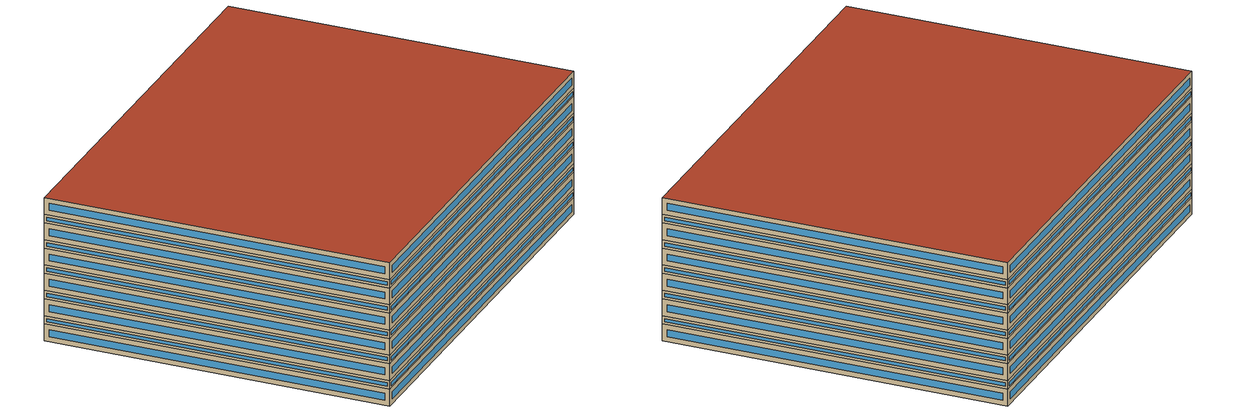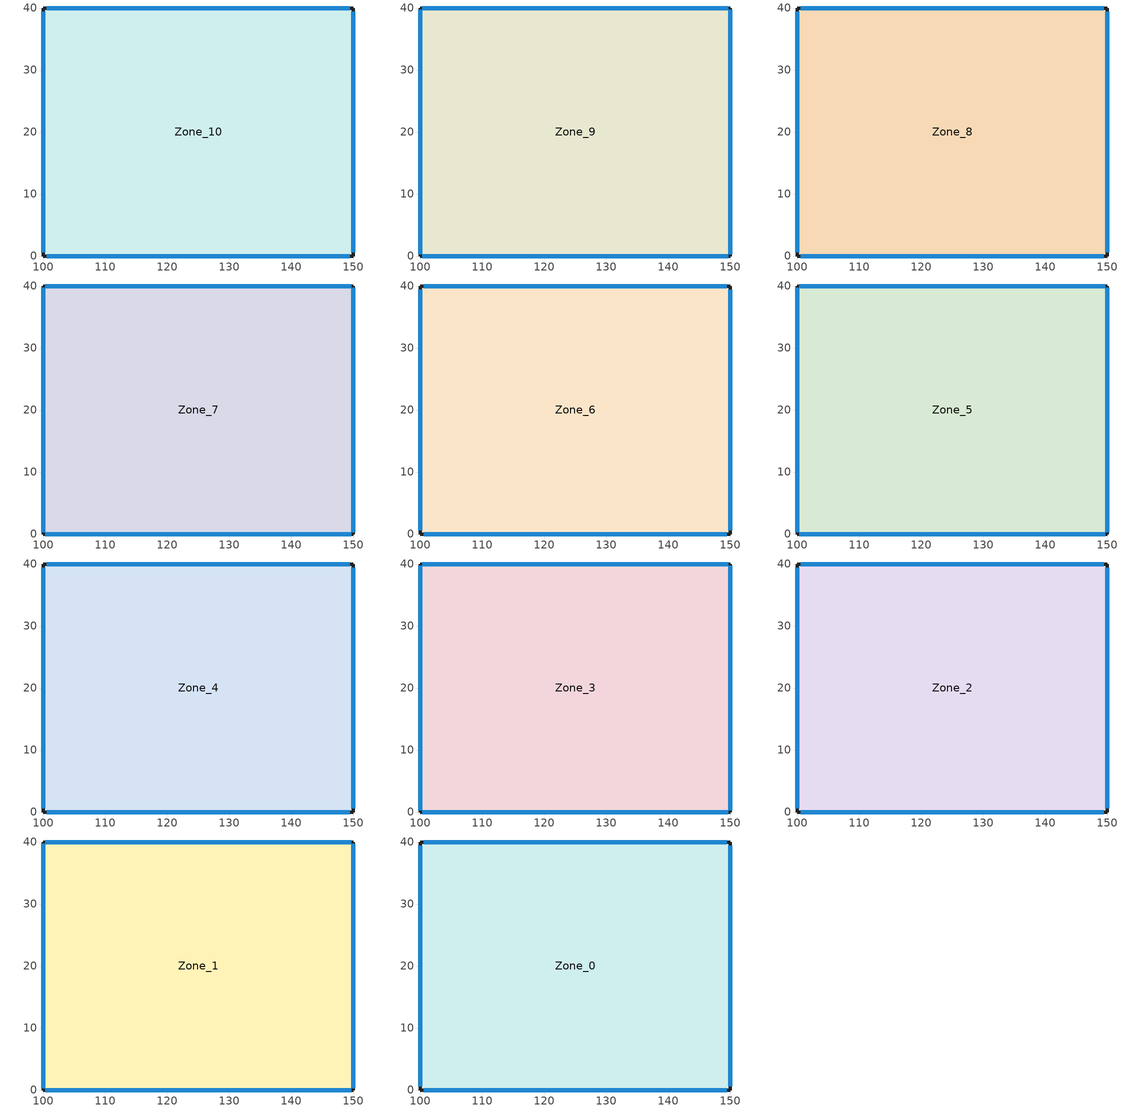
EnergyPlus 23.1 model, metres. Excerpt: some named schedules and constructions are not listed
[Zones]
Zone_10
 floor outside (90.1-2019 Nonresidential CZ 0 Exterior Floor (Mass)): 150,0 100,0 100,40 150,40 z0.5
 wall outside (90.1-2019 Nonresidential CZ 0 Exterior Wall (Mass)): 150,0 150,40 100,40 100,0 150,0 z0.5:2.5
 window (90.1-2019 Nonresidential CZ 0 Glazing (Operable)): 150,0.59 150,39.41 / 149.41,40 100.59,40 / 100,39.41 100,0.59 / 100.59,0 149.41,0 z1.09:1.91
Zone_9
 floor to Zone_10 (Interior Slab (Mass)_FLIPPED): 150,0 100,0 100,40 150,40 z2.5
 wall outside (90.1-2019 Nonresidential CZ 0 Exterior Wall (Mass)): 150,0 150,40 100,40 100,0 150,0 z2.5:3.5
 window (90.1-2019 Nonresidential CZ 0 Glazing (Operable)): 150,0.3 150,39.7 / 149.7,40 100.3,40 / 100,39.7 100,0.3 / 100.3,0 149.7,0 z2.8:3.2
Zone_8
 floor to Zone_9 (Interior Slab (Mass)_FLIPPED): 150,0 100,0 100,40 150,40 z3.5
 wall outside (90.1-2019 Nonresidential CZ 0 Exterior Wall (Mass)): 150,0 150,40 100,40 100,0 150,0 z3.5:5.5
 window (90.1-2019 Nonresidential CZ 0 Glazing (Operable)): 150,0.59 150,39.41 / 149.41,40 100.59,40 / 100,39.41 100,0.59 / 100.59,0 149.41,0 z4.09:4.91
Zone_7
 floor to Zone_8 (Interior Slab (Mass)_FLIPPED): 150,0 100,0 100,40 150,40 z5.5
 wall outside (90.1-2019 Nonresidential CZ 0 Exterior Wall (Mass)): 150,0 150,40 100,40 100,0 150,0 z5.5:6.5
 window (90.1-2019 Nonresidential CZ 0 Glazing (Operable)): 150,0.3 150,39.7 / 149.7,40 100.3,40 / 100,39.7 100,0.3 / 100.3,0 149.7,0 z5.8:6.2
Zone_6
 floor to Zone_7 (Interior Slab (Mass)_FLIPPED): 150,0 100,0 100,40 150,40 z6.5
 wall outside (90.1-2019 Nonresidential CZ 0 Exterior Wall (Mass)): 150,0 150,40 100,40 100,0 150,0 z6.5:8.5
 window (90.1-2019 Nonresidential CZ 0 Glazing (Operable)): 150,0.59 150,39.41 / 149.41,40 100.59,40 / 100,39.41 100,0.59 / 100.59,0 149.41,0 z7.09:7.91
Zone_5
 floor to Zone_6 (Interior Slab (Mass)_FLIPPED): 150,0 100,0 100,40 150,40 z8.5
 wall outside (90.1-2019 Nonresidential CZ 0 Exterior Wall (Mass)): 150,0 150,40 100,40 100,0 150,0 z8.5:9.5
 window (90.1-2019 Nonresidential CZ 0 Glazing (Operable)): 150,0.3 150,39.7 / 149.7,40 100.3,40 / 100,39.7 100,0.3 / 100.3,0 149.7,0 z8.8:9.2
Zone_4
 floor to Zone_5 (Interior Slab (Mass)_FLIPPED): 150,0 100,0 100,40 150,40 z9.5
 wall outside (90.1-2019 Nonresidential CZ 0 Exterior Wall (Mass)): 150,0 150,40 100,40 100,0 150,0 z9.5:11.5
 window (90.1-2019 Nonresidential CZ 0 Glazing (Operable)): 150,0.59 150,39.41 / 149.41,40 100.59,40 / 100,39.41 100,0.59 / 100.59,0 149.41,0 z10.09:10.91
Zone_3
 floor to Zone_4 (Interior Slab (Mass)_FLIPPED): 150,0 100,0 100,40 150,40 z11.5
 wall outside (90.1-2019 Nonresidential CZ 0 Exterior Wall (Mass)): 150,0 150,40 100,40 100,0 150,0 z11.5:12.5
 window (90.1-2019 Nonresidential CZ 0 Glazing (Operable)): 150,0.3 150,39.7 / 149.7,40 100.3,40 / 100,39.7 100,0.3 / 100.3,0 149.7,0 z11.8:12.2
Zone_2
 floor to Zone_3 (Interior Slab (Mass)_FLIPPED): 150,0 100,0 100,40 150,40 z12.5
 wall outside (90.1-2019 Nonresidential CZ 0 Exterior Wall (Mass)): 150,0 150,40 100,40 100,0 150,0 z12.5:14.5
 window (90.1-2019 Nonresidential CZ 0 Glazing (Operable)): 150,0.59 150,39.41 / 149.41,40 100.59,40 / 100,39.41 100,0.59 / 100.59,0 149.41,0 z13.09:13.91
Zone_1
 floor to Zone_2 (Interior Slab (Mass)_FLIPPED): 150,0 100,0 100,40 150,40 z14.5
 wall outside (90.1-2019 Nonresidential CZ 0 Exterior Wall (Mass)): 150,0 150,40 100,40 100,0 150,0 z14.5:15.5
 window (90.1-2019 Nonresidential CZ 0 Glazing (Operable)): 150,0.3 150,39.7 / 149.7,40 100.3,40 / 100,39.7 100,0.3 / 100.3,0 149.7,0 z14.8:15.2
Zone_0
 floor to Zone_1 (Interior Slab (Mass)_FLIPPED): 150,0 100,0 100,40 150,40 z15.5
 wall outside (90.1-2019 Nonresidential CZ 0 Exterior Wall (Mass)): 150,0 150,40 100,40 100,0 150,0 z15.5:17.5
 window (90.1-2019 Nonresidential CZ 0 Glazing (Operable)): 150,0.59 150,39.41 / 149.41,40 100.59,40 / 100,39.41 100,0.59 / 100.59,0 149.41,0 z16.09:16.91
 roof outside (90.1-2019 Nonresidential CZ 0 Exterior Roof (Mass)): 150,0 150,40 100,40 100,0 z17.5
[Schedule:Week:Daily]
NatVentAvail_Zone_5_16: 36b6b573-4a96-4d0b-8e77-efa3b74ed80b, 0a688ba4-f194-48fc-bb29-99affeb4ab32, ab9ab2d3-8e51-4791-8a28-84e0216b49d3, 464cafb1-38df-4720-87f8-e1bb1a74a3ea, b12b8b05-7687-4f5f-b68b-0984655fbda7, afb21ea7-b0eb-4651-8a09-86541ffde80d, 35d706db-c863-4c91-84cc-fd7ea19d3668, 36b6b573-4a96-4d0b-8e77-efa3b74ed80b, 36b6b573-4a96-4d0b-8e77-efa3b74ed80b, 36b6b573-4a96-4d0b-8e77-efa3b74ed80b, 36b6b573-4a96-4d0b-8e77-efa3b74ed80b, 36b6b573-4a96-4d0b-8e77-efa3b74ed80b
NatVentAvail_Zone_5_17: 6ae1636e-50b3-4744-9ed0-72bb3a42bc24, 9f79c3d5-9f57-4e58-b64b-06712d6750b4, 97cf40db-42a0-4674-b331-b7e7e0212a66, e7a281bd-52c2-46c5-981f-dd0cb92ea178, 7f67dde3-fd44-43a5-ae8e-7bce3e8b8209, 7fdfdc23-0243-4143-a8e6-868808dfdf1d, 0d68053c-4ef4-483f-9c57-2b8f5c96b454, 6ae1636e-50b3-4744-9ed0-72bb3a42bc24, 6ae1636e-50b3-4744-9ed0-72bb3a42bc24, 6ae1636e-50b3-4744-9ed0-72bb3a42bc24, 6ae1636e-50b3-4744-9ed0-72bb3a42bc24, 6ae1636e-50b3-4744-9ed0-72bb3a42bc24
NatVentAvail_Zone_5_18: 5113a5bf-3636-4123-859d-b40991536007, 0df1e188-010b-43fc-a4f3-94dedfedb555, a66d3784-76fb-480e-9c5c-eacac7354f4e, 5113a5bf-3636-4123-859d-b40991536007, a38c40e8-4b9f-40cc-89c9-3f527a651479, ce39c80a-dfce-4739-b439-57e8b3f316f5, 1e8849f0-73f7-4f86-958c-54813f378a1c, 5113a5bf-3636-4123-859d-b40991536007, 5113a5bf-3636-4123-859d-b40991536007, 5113a5bf-3636-4123-859d-b40991536007, 5113a5bf-3636-4123-859d-b40991536007, 5113a5bf-3636-4123-859d-b40991536007
NatVentAvail_Zone_5_19: c13c6df3-21c5-4717-808f-02a3021f502a, 305d7304-1fed-4c40-adf9-8c9eb345a468, 77b4f36d-e4f1-4b57-99db-5acffe8e3edd, 33e826da-1d74-467d-9500-9a01f19572ca, 5947a85f-327f-4c9e-b6ca-9c558c75b040, 404f14c3-9a89-4b0e-b94c-c49ec595336b, dc2885b1-d152-4bc4-bffc-7600fb6e98eb, c13c6df3-21c5-4717-808f-02a3021f502a, c13c6df3-21c5-4717-808f-02a3021f502a, c13c6df3-21c5-4717-808f-02a3021f502a, c13c6df3-21c5-4717-808f-02a3021f502a, c13c6df3-21c5-4717-808f-02a3021f502a
NatVentAvail_Zone_5_20: 217e7899-5055-4b25-ac84-e2c41d29c7c9, 7689447a-75ff-4315-9298-2fef36f5e542, c13c6df3-21c5-4717-808f-02a3021f502a, 39518dd0-0a15-466f-8698-f2fcd11dc8e4, dac235e0-7113-4277-a2cd-19b58b9e29c5, 0c8ffd00-6de5-4edf-91cc-03f62ec489fd, 514084f3-612d-4528-b355-44eccd3a25ff, 217e7899-5055-4b25-ac84-e2c41d29c7c9, 217e7899-5055-4b25-ac84-e2c41d29c7c9, 217e7899-5055-4b25-ac84-e2c41d29c7c9, 217e7899-5055-4b25-ac84-e2c41d29c7c9, 217e7899-5055-4b25-ac84-e2c41d29c7c9
NatVentAvail_Zone_5_21: bbdb9603-99d2-4945-a40f-8860eb3ecb7d, 8d6bacef-d121-4153-836b-d43db98e2268, 94c58baa-f86b-4e07-865e-fc9b777fd29d, 61f6c040-2eff-4334-87d1-fc18078c5b4d, 59482c30-193f-4170-9cd4-c04cce58f25a, dff8ce78-3911-4fba-817b-a22ae2c3f98f, f5549e9f-609d-44f8-a2a9-94b6d35d4bca, bbdb9603-99d2-4945-a40f-8860eb3ecb7d, bbdb9603-99d2-4945-a40f-8860eb3ecb7d, bbdb9603-99d2-4945-a40f-8860eb3ecb7d, bbdb9603-99d2-4945-a40f-8860eb3ecb7d, bbdb9603-99d2-4945-a40f-8860eb3ecb7d
NatVentAvail_Zone_5_22: a7ceca8a-c546-48e0-a49a-66e985bab7ce, 4c31b20d-aebd-454c-a06c-ca2151f39a32, d2448db6-488a-4a78-88ed-6c50265b5727, fddbf843-3269-4088-a56a-ea9a8b57fce7, a091f151-3cc8-4179-bd07-ea14b89d2584, 309667cc-af2f-4954-85bc-5c148a350b4a, f7465ff5-cc3b-4403-82c9-82521ef3cb90, a7ceca8a-c546-48e0-a49a-66e985bab7ce, a7ceca8a-c546-48e0-a49a-66e985bab7ce, a7ceca8a-c546-48e0-a49a-66e985bab7ce, a7ceca8a-c546-48e0-a49a-66e985bab7ce, a7ceca8a-c546-48e0-a49a-66e985bab7ce
NatVentAvail_Zone_5_23: a37b6e2a-0b01-4be9-abde-c9a7e50fff57, 64af5c70-5bf6-4414-868a-aae0d8de75f1, d2753aed-8bd0-44d8-b8ba-95bffa349c98, e2d6ea25-2069-40e1-ac35-d38591f07445, ecf8494b-724b-47e2-93fa-eef81896fb22, 675fdf3b-1948-4db6-8461-dd9e7f851686, bfd27253-1e88-4db9-a547-6b67a0326282, a37b6e2a-0b01-4be9-abde-c9a7e50fff57, a37b6e2a-0b01-4be9-abde-c9a7e50fff57, a37b6e2a-0b01-4be9-abde-c9a7e50fff57, a37b6e2a-0b01-4be9-abde-c9a7e50fff57, a37b6e2a-0b01-4be9-abde-c9a7e50fff57
NatVentAvail_Zone_5_24: b93c05da-d4b0-4c7a-b758-abe094ef43ff, f001b130-6864-4a26-a186-3d0550707097, 260bea38-ade5-45ec-9420-220252a88d2f, 67cfce1b-67b5-408d-83be-aefd08ee203e, 616ad2bf-a039-41cd-b244-2cab9aa1ef49, 6fb2b325-2aa9-4cae-8f23-e3aefd9e032a, f981b8bb-7628-4128-9e6d-447b9c2dce20, b93c05da-d4b0-4c7a-b758-abe094ef43ff, b93c05da-d4b0-4c7a-b758-abe094ef43ff, b93c05da-d4b0-4c7a-b758-abe094ef43ff, b93c05da-d4b0-4c7a-b758-abe094ef43ff, b93c05da-d4b0-4c7a-b758-abe094ef43ff
NatVentAvail_Zone_5_25: 7f40aeb7-40bd-43a4-87c5-829052f96f2a, fc1c15fd-3dac-4f9e-ac78-36abc2bbc8bd, 2b397f9f-8be1-4396-8707-4f27285c48cf, 2e93ee6d-e37c-44d7-8bca-475cb316ff39, 990738c9-1a13-4dbd-9950-d3bd443f5e2b, 8eabed46-931b-45d4-8ea9-f741d7afc4ee, 0f4a1411-a0a9-40aa-88fc-0aff350cfef5, 7f40aeb7-40bd-43a4-87c5-829052f96f2a, 7f40aeb7-40bd-43a4-87c5-829052f96f2a, 7f40aeb7-40bd-43a4-87c5-829052f96f2a, 7f40aeb7-40bd-43a4-87c5-829052f96f2a, 7f40aeb7-40bd-43a4-87c5-829052f96f2a
NatVentAvail_Zone_5_26: 7254c260-7541-4c19-9257-f388feefce90, 975aa7ff-02eb-483d-be76-ad0f34c29852, 97f5443f-9b6a-4775-b046-c8568bd01e0e, a2dfd73e-951b-468a-ac48-e4751dea54f7, c8cd9b5a-f22e-4921-ae7e-5881e1d37cd3, 00fdeef9-6faa-4273-8460-125f11a61146, 1a595c09-6183-4eb8-a685-57b04c73c9bf, 7254c260-7541-4c19-9257-f388feefce90, 7254c260-7541-4c19-9257-f388feefce90, 7254c260-7541-4c19-9257-f388feefce90, 7254c260-7541-4c19-9257-f388feefce90, 7254c260-7541-4c19-9257-f388feefce90
NatVentAvail_Zone_5_27: 288ad74d-457c-4b72-9a9f-1c8f54eba1e6, e2d2d475-c66f-411f-936a-7c8e9b585f2b, cb7e893d-69a6-4bff-9fac-7a9847c9e681, ee3fedfa-7a07-4b64-ba15-c7b13fa5883b, 5469c3c0-8e1c-48d1-910a-f3cba5436e64, a8e89225-d9eb-4a0a-a856-771d4e6f2f2c, 06ad9c30-ef6e-47a1-a0b0-9599dd31f448, 288ad74d-457c-4b72-9a9f-1c8f54eba1e6, 288ad74d-457c-4b72-9a9f-1c8f54eba1e6, 288ad74d-457c-4b72-9a9f-1c8f54eba1e6, 288ad74d-457c-4b72-9a9f-1c8f54eba1e6, 288ad74d-457c-4b72-9a9f-1c8f54eba1e6
NatVentAvail_Zone_5_28: d80e90af-589b-43bb-b88a-c8fc7f86555a, e2495a7b-3557-4f34-a79a-8bb84a395f04, a6f10251-181e-4d9f-8642-d4905c0fa19c, 83df80be-4a06-49b6-abc3-09a4a07ff74b, e7a281bd-52c2-46c5-981f-dd0cb92ea178, 3a408d6b-6706-4f19-9da4-175efdc346c1, bbdb9603-99d2-4945-a40f-8860eb3ecb7d, d80e90af-589b-43bb-b88a-c8fc7f86555a, d80e90af-589b-43bb-b88a-c8fc7f86555a, d80e90af-589b-43bb-b88a-c8fc7f86555a, d80e90af-589b-43bb-b88a-c8fc7f86555a, d80e90af-589b-43bb-b88a-c8fc7f86555a
NatVentAvail_Zone_5_29: 76ea2deb-3a98-498d-b5d3-83188b9adfd5, 51b88822-a988-4789-91b6-81b324833c6f, 24ed91e4-add4-4406-9937-6e0c70eb6394, 49316db7-593b-4673-a474-59197a7b1b01, e7a281bd-52c2-46c5-981f-dd0cb92ea178, e7a281bd-52c2-46c5-981f-dd0cb92ea178, 5ff06012-698c-4b8d-92ce-bd57898b1fdf, 76ea2deb-3a98-498d-b5d3-83188b9adfd5, 76ea2deb-3a98-498d-b5d3-83188b9adfd5, 76ea2deb-3a98-498d-b5d3-83188b9adfd5, 76ea2deb-3a98-498d-b5d3-83188b9adfd5, 76ea2deb-3a98-498d-b5d3-83188b9adfd5
NatVentAvail_Zone_5_30: 6d4f6ddf-91d3-466e-917f-9082039be961, 3c8b651d-c98e-4425-a7c7-2414b5bc7adb, 88ce0cd5-ef56-4b29-860a-b077dc0acaac, 19ab8196-e835-4e14-8224-0e0e2faa170b, 51bea33f-3ec7-47fd-b0b6-314792ea5e7d, 4a491d06-1568-4bd6-ad5c-b0ddd39c625f, 09d4aaac-a222-403c-96c6-562b6c143c8e, 6d4f6ddf-91d3-466e-917f-9082039be961, 6d4f6ddf-91d3-466e-917f-9082039be961, 6d4f6ddf-91d3-466e-917f-9082039be961, 6d4f6ddf-91d3-466e-917f-9082039be961, 6d4f6ddf-91d3-466e-917f-9082039be961
NatVentAvail_Zone_5_31: 08b02658-76b2-4b86-bd93-ddacbb11fa89, 39518dd0-0a15-466f-8698-f2fcd11dc8e4, 24ed91e4-add4-4406-9937-6e0c70eb6394, 8e26ca55-ed77-4f99-8675-7e725032b6c5, 56324009-1315-4375-bfbb-6722f60f8826, 3ea86236-a702-47e3-8e0d-a12033049186, 59f253c3-886c-497e-8655-a8acbb058e50, 08b02658-76b2-4b86-bd93-ddacbb11fa89, 08b02658-76b2-4b86-bd93-ddacbb11fa89, 08b02658-76b2-4b86-bd93-ddacbb11fa89, 08b02658-76b2-4b86-bd93-ddacbb11fa89, 08b02658-76b2-4b86-bd93-ddacbb11fa89
NatVentAvail_Zone_5_32: bfbba250-1cfe-49cc-baa1-2a7f3d2062b8, 64e8c2a3-39b4-4f80-b981-4350c4fa29a9, bde229f1-f247-4455-9d0f-cf9f7d2f75bd, 3ead279e-94c7-4aca-9ef9-97f1ea18fa04, 61543029-a467-43b4-84b0-0e6fa0097de7, 967d349e-d181-4d60-a15c-066234133871, f8ea0cde-5d29-42fe-99d1-4bdac3931485, bfbba250-1cfe-49cc-baa1-2a7f3d2062b8, bfbba250-1cfe-49cc-baa1-2a7f3d2062b8, bfbba250-1cfe-49cc-baa1-2a7f3d2062b8, bfbba250-1cfe-49cc-baa1-2a7f3d2062b8, bfbba250-1cfe-49cc-baa1-2a7f3d2062b8
NatVentAvail_Zone_5_33: 9d8af321-a780-4590-8d0e-a462cbd2782f, b331773e-9563-404a-8105-c508cc4a80a7, 105e578c-39fa-415f-b716-2e00edc91201, 4e189082-ce70-4316-bac2-4349eb797ff1, 7cb3a097-342b-4ee2-8d1c-7d726f142fce, 94c58baa-f86b-4e07-865e-fc9b777fd29d, c78975c9-af95-438a-b1b9-3ec9c43d1728, 9d8af321-a780-4590-8d0e-a462cbd2782f, 9d8af321-a780-4590-8d0e-a462cbd2782f, 9d8af321-a780-4590-8d0e-a462cbd2782f, 9d8af321-a780-4590-8d0e-a462cbd2782f, 9d8af321-a780-4590-8d0e-a462cbd2782f
NatVentAvail_Zone_5_34: 19656c4a-73a8-42ce-bc73-1936e13a9b17, a5eed6eb-7845-4bce-a64f-499fe1fc977d, f5dad141-542a-48d2-b0c4-1b4ec5e46d7d, 9329e68a-2e65-4d1e-9fd8-4b7cfb59a1c5, 9945b6db-7c43-4eef-b257-461fecd890eb, e0b4ecd6-dd4a-461d-a41e-b6066fcd006b, 8c8cd6b4-05ff-423a-a179-7f283f102131, 19656c4a-73a8-42ce-bc73-1936e13a9b17, 19656c4a-73a8-42ce-bc73-1936e13a9b17, 19656c4a-73a8-42ce-bc73-1936e13a9b17, 19656c4a-73a8-42ce-bc73-1936e13a9b17, 19656c4a-73a8-42ce-bc73-1936e13a9b17
NatVentAvail_Zone_5_35: 3e52ead4-57af-4b8b-a33e-194f56119c82, 994c9187-010f-49c9-a565-14e2f839baa9, 3ae7b580-9877-4d38-86a1-b7ff7554ca40, c5aeec02-a43e-4bac-ba74-ecad6c466308, b1ff2ce5-6a89-443a-8d96-e35d44eaa55e, 08cdff39-bd2a-43c5-aa59-b8ef5b7663d0, f6db0dd1-6b82-4d6d-9330-5ccdcdecd233, 3e52ead4-57af-4b8b-a33e-194f56119c82, 3e52ead4-57af-4b8b-a33e-194f56119c82, 3e52ead4-57af-4b8b-a33e-194f56119c82, 3e52ead4-57af-4b8b-a33e-194f56119c82, 3e52ead4-57af-4b8b-a33e-194f56119c82
NatVentAvail_Zone_5_36: 4ec0039d-1b7a-4eb6-8737-df491c041be9, 217e7899-5055-4b25-ac84-e2c41d29c7c9, 379cec46-7375-4787-a3ea-59b6d851809c, fd88582d-4a79-496f-842d-53a4951aaa6e, 24ca39fd-c9a7-49e4-b664-244fa4524e71, 78da4b78-4c2f-4f66-a876-360ef1b501aa, 2b397f9f-8be1-4396-8707-4f27285c48cf, 4ec0039d-1b7a-4eb6-8737-df491c041be9, 4ec0039d-1b7a-4eb6-8737-df491c041be9, 4ec0039d-1b7a-4eb6-8737-df491c041be9, 4ec0039d-1b7a-4eb6-8737-df491c041be9, 4ec0039d-1b7a-4eb6-8737-df491c041be9
NatVentAvail_Zone_5_37: e7a281bd-52c2-46c5-981f-dd0cb92ea178, b8805d62-9d17-4009-af3e-fc602884618f, 6cf39b9c-fc03-4b23-b99c-0532eb88eb77, 7579637a-08e5-423b-8ea7-baa055306e46, 946d18d2-8286-4fa9-85be-0205dd396625, 376c1599-d0a1-46f3-9493-42d7791fb4d7, df630b5f-5f00-4fbf-bfa5-132ac7efb88c, e7a281bd-52c2-46c5-981f-dd0cb92ea178, e7a281bd-52c2-46c5-981f-dd0cb92ea178, e7a281bd-52c2-46c5-981f-dd0cb92ea178, e7a281bd-52c2-46c5-981f-dd0cb92ea178, e7a281bd-52c2-46c5-981f-dd0cb92ea178
NatVentAvail_Zone_5_38: 64ad1f8c-05bd-487c-b22d-56ffead7ba04, b61adb68-b918-4747-b5d9-bdfe9abeb912, 4ec0039d-1b7a-4eb6-8737-df491c041be9, 8e375b2b-a891-4bdd-8b80-f3da677526f3, c23cba38-598c-4169-b744-e83a8cdb6729, d3552a68-e5e8-4bd8-a2a7-ada559d29e74, 3543f37b-078f-459d-8035-ebed69901573, 64ad1f8c-05bd-487c-b22d-56ffead7ba04, 64ad1f8c-05bd-487c-b22d-56ffead7ba04, 64ad1f8c-05bd-487c-b22d-56ffead7ba04, 64ad1f8c-05bd-487c-b22d-56ffead7ba04, 64ad1f8c-05bd-487c-b22d-56ffead7ba04
NatVentAvail_Zone_5_39: 2ba26b7c-ec20-4d35-9d4d-c5aa899999db, 413e2c8c-dfcb-4d5b-8417-67235d4ff455, e0b2708d-d036-4065-8009-799a6ab6b869, 348c67b5-45d8-454e-a031-27df1e91040f, 7ef56c1d-9063-41ca-89f9-c9e5686adbaa, 6f386ad1-5483-4561-926f-fee2ae327a0c, e7a281bd-52c2-46c5-981f-dd0cb92ea178, 2ba26b7c-ec20-4d35-9d4d-c5aa899999db, 2ba26b7c-ec20-4d35-9d4d-c5aa899999db, 2ba26b7c-ec20-4d35-9d4d-c5aa899999db, 2ba26b7c-ec20-4d35-9d4d-c5aa899999db, 2ba26b7c-ec20-4d35-9d4d-c5aa899999db
NatVentAvail_Zone_5_40: 49316db7-593b-4673-a474-59197a7b1b01, 1ff4f55e-eb00-4cd6-aeb0-2d0123ac9bb8, 88ab5710-4397-4999-aae0-e881b17e4276, 4d286701-b92c-455e-b894-5453b1821da1, 3ac1dbba-62e1-4b42-843b-0831d408b5fa, 215fbbbf-0d91-4de5-9062-f723caeb6d96, 32cde240-e5fa-4eca-93c0-b3b2998749a0, 49316db7-593b-4673-a474-59197a7b1b01, 49316db7-593b-4673-a474-59197a7b1b01, 49316db7-593b-4673-a474-59197a7b1b01, 49316db7-593b-4673-a474-59197a7b1b01, 49316db7-593b-4673-a474-59197a7b1b01
NatVentAvail_Zone_5_41: 6f28c7cb-3fd8-4e08-998a-bdea174bcc86, f3d3fc48-a54b-4110-8d26-9df699d76dc6, 6e4e8352-0c73-4fca-8a74-9517e038c92e, 99579549-4a20-4b31-81c6-d9f0dc9459b8, 37744ef3-2540-4f8f-82d6-f57c2db8f54f, 315e8d59-c7a6-4108-a425-9f52c9d7d485, 1adca1df-f87a-410c-acf9-034743cee1dd, 6f28c7cb-3fd8-4e08-998a-bdea174bcc86, 6f28c7cb-3fd8-4e08-998a-bdea174bcc86, 6f28c7cb-3fd8-4e08-998a-bdea174bcc86, 6f28c7cb-3fd8-4e08-998a-bdea174bcc86, 6f28c7cb-3fd8-4e08-998a-bdea174bcc86
NatVentAvail_Zone_5_42: a7328972-b9bf-471a-a11c-f1c995075a82, 9cfb7f4e-4dc2-47ca-a554-8c610cbaf224, 7a431888-ab05-4895-86a7-ffc0a3587de8, 4091606e-c31f-4823-bc00-43d65248395d, b7e57ab2-a489-4fb2-8cde-1d494b646a68, 2216343d-3841-40f2-a49f-6097f0f677be, e343d537-4d09-4cd6-b268-66b1de04febb, a7328972-b9bf-471a-a11c-f1c995075a82, a7328972-b9bf-471a-a11c-f1c995075a82, a7328972-b9bf-471a-a11c-f1c995075a82, a7328972-b9bf-471a-a11c-f1c995075a82, a7328972-b9bf-471a-a11c-f1c995075a82
NatVentAvail_Zone_5_43: 3af410d3-c99c-4589-bc73-c9e9a6c0ab73, ca0514e6-15e5-43fc-9152-7c261e085220, a3b6db8e-9f9d-4135-82da-a6ac005a2d3a, d63bd568-5a6c-4449-b586-2ac1449fe94d, b1ce6598-c29e-4220-954f-77b5fde9ebf7, 2eeebe14-c9ee-4bc4-a164-070da2258496, 9161901d-0f7a-4078-8593-f09987c7db97, 3af410d3-c99c-4589-bc73-c9e9a6c0ab73, 3af410d3-c99c-4589-bc73-c9e9a6c0ab73, 3af410d3-c99c-4589-bc73-c9e9a6c0ab73, 3af410d3-c99c-4589-bc73-c9e9a6c0ab73, 3af410d3-c99c-4589-bc73-c9e9a6c0ab73
NatVentAvail_Zone_5_44: f20dfdc0-ebca-4051-904d-1e82afc3a595, 11bf2a74-0d18-48e4-8699-6777100bd28d, 9ea961b2-ac5c-4bc3-9e1a-967c93119fe7, 5d2b21ac-12a4-41b7-ad59-ca25f72bc6d4, 90a8540f-f645-4c42-afb4-43ef4d00fa04, 1b20a4ab-f55f-48fa-91a1-428f9ab924bf, bd81117e-db5f-4612-9e33-ac1c85f2e500, f20dfdc0-ebca-4051-904d-1e82afc3a595, f20dfdc0-ebca-4051-904d-1e82afc3a595, f20dfdc0-ebca-4051-904d-1e82afc3a595, f20dfdc0-ebca-4051-904d-1e82afc3a595, f20dfdc0-ebca-4051-904d-1e82afc3a595
NatVentAvail_Zone_5_45: 9561be1d-9728-4a63-9683-414e658ba770, 3c8b651d-c98e-4425-a7c7-2414b5bc7adb, b33bd7bf-34ac-49fa-a721-d53ede74d103, 36e1c470-c337-4b16-b0d2-bbd79bc27b91, e0b2708d-d036-4065-8009-799a6ab6b869, 1e1ed1b8-60ca-4858-92fd-03c2e15c98fc, 9561be1d-9728-4a63-9683-414e658ba770, 9561be1d-9728-4a63-9683-414e658ba770, 9561be1d-9728-4a63-9683-414e658ba770, 9561be1d-9728-4a63-9683-414e658ba770, 9561be1d-9728-4a63-9683-414e658ba770, 9561be1d-9728-4a63-9683-414e658ba770
NatVentAvail_Zone_5_46: 9b530ce9-eca5-4026-a7f3-7d5d08ebb73a, 9cfb7f4e-4dc2-47ca-a554-8c610cbaf224, efc2627a-638b-44db-a32b-ba7aabb29f3e, b9acaa56-f80d-405e-ac9f-cb2e204cb968, ae0897ba-8887-4847-a761-27c239ed7601, 3297a3ee-9c46-4016-8248-e6be1df6c419, ab1614ab-8b7d-4aa1-94da-80e3146759a0, 9b530ce9-eca5-4026-a7f3-7d5d08ebb73a, 9b530ce9-eca5-4026-a7f3-7d5d08ebb73a, 9b530ce9-eca5-4026-a7f3-7d5d08ebb73a, 9b530ce9-eca5-4026-a7f3-7d5d08ebb73a, 9b530ce9-eca5-4026-a7f3-7d5d08ebb73a
NatVentAvail_Zone_5_47: 515cca9f-4e25-4a83-8ddb-3425e52cfe38, 09789c35-cfb8-4bbf-a665-055d4ddc3414, 70b5d770-b65c-47d5-880c-bd9f8c16a181, cad569ce-6c94-44cb-8b06-e0dfcd3f8ebc, e02675c0-2145-4f2d-b866-b4437324e750, abe05051-f22d-4b8d-bc26-82020d40070c, cb54f970-1888-41eb-9152-91167afa7c9f, 515cca9f-4e25-4a83-8ddb-3425e52cfe38, 515cca9f-4e25-4a83-8ddb-3425e52cfe38, 515cca9f-4e25-4a83-8ddb-3425e52cfe38, 515cca9f-4e25-4a83-8ddb-3425e52cfe38, 515cca9f-4e25-4a83-8ddb-3425e52cfe38
NatVentAvail_Zone_5_48: 54c90973-5cc0-41e0-a3f7-258a48d5af04, 6780341f-c2db-469e-bb10-98202515659c, bec4e297-1fd8-41f1-bc3c-21d9c0d6a49e, 22b1dbbe-48a8-486d-a650-da732dd629e4, 5a30dced-8725-4129-b743-637dbfeefdcf, 8baa16bb-a770-4d34-814c-a8187f6184e9, 195f32c6-d95c-4cea-ad76-a6efbabf8828, 54c90973-5cc0-41e0-a3f7-258a48d5af04, 54c90973-5cc0-41e0-a3f7-258a48d5af04, 54c90973-5cc0-41e0-a3f7-258a48d5af04, 54c90973-5cc0-41e0-a3f7-258a48d5af04, 54c90973-5cc0-41e0-a3f7-258a48d5af04
NatVentAvail_Zone_5_49: 5535dfd7-1840-4866-b553-4c7d2a079241, 7ac7f299-17b0-4f22-873a-43e742d2bf2f, bcfb64e9-810d-47e1-8773-46ee2ec71daf, e0ab2e9f-16b6-4b2d-a3f6-866f0204b712, ece5d0b2-caa5-42af-8b0c-2044de4c1a93, 681e4c00-ee07-4746-bba2-828fb4a86f7a, 19106470-ebe0-4fd6-aba5-e244b25a6a50, 5535dfd7-1840-4866-b553-4c7d2a079241, 5535dfd7-1840-4866-b553-4c7d2a079241, 5535dfd7-1840-4866-b553-4c7d2a079241, 5535dfd7-1840-4866-b553-4c7d2a079241, 5535dfd7-1840-4866-b553-4c7d2a079241
NatVentAvail_Zone_5_50: 061ec2b3-2852-460e-8bc0-9fd7884f8d77, 88ab5710-4397-4999-aae0-e881b17e4276, 3f37206c-4197-45cd-98ea-0984f4deacec, 72450507-12fe-49ff-b89a-2fc7617f1e69, bfb82fbf-b47d-4d48-ae5d-551a76c600b6, 8aab0947-abcf-4301-870c-0dd4ea232bfe, 716afb38-1443-430a-b722-17b5f5ea314b, 061ec2b3-2852-460e-8bc0-9fd7884f8d77, 061ec2b3-2852-460e-8bc0-9fd7884f8d77, 061ec2b3-2852-460e-8bc0-9fd7884f8d77, 061ec2b3-2852-460e-8bc0-9fd7884f8d77, 061ec2b3-2852-460e-8bc0-9fd7884f8d77
NatVentAvail_Zone_5_51: f649436d-c745-4121-b6a8-7e4811c78565, 6a90260f-5a77-45cd-af74-3d8e9420df5e, e83e513a-5cc3-4951-919f-0acb3c551088, 21332c96-ee0f-4f07-8ed8-9d81e801c9cd, a8efd32e-b182-4a8a-838c-d9f33b935da4, 96f2065a-acc6-4bd9-8c1b-8470a197e6e6, 3ea86236-a702-47e3-8e0d-a12033049186, f649436d-c745-4121-b6a8-7e4811c78565, f649436d-c745-4121-b6a8-7e4811c78565, f649436d-c745-4121-b6a8-7e4811c78565, f649436d-c745-4121-b6a8-7e4811c78565, f649436d-c745-4121-b6a8-7e4811c78565
NatVentAvail_Zone_5_52: ba30712a-261f-415b-a7e0-54356889589b, ba30712a-261f-415b-a7e0-54356889589b, ba30712a-261f-415b-a7e0-54356889589b, ba30712a-261f-415b-a7e0-54356889589b, ba30712a-261f-415b-a7e0-54356889589b, ba30712a-261f-415b-a7e0-54356889589b, ba30712a-261f-415b-a7e0-54356889589b, ba30712a-261f-415b-a7e0-54356889589b, ba30712a-261f-415b-a7e0-54356889589b, ba30712a-261f-415b-a7e0-54356889589b, ba30712a-261f-415b-a7e0-54356889589b, ba30712a-261f-415b-a7e0-54356889589b
CoolAvail_Zone_6_0: 45735616-b2b6-4659-9007-e98fcdeeb41a, bee6b387-4d5e-4adb-b40b-2d77ddca55e5, 3a48376d-20cd-4bba-b36f-86c63b9ac52a, df38ffa7-593c-4015-b16a-774c36ff343f, b46b6d6e-4c68-48b8-a44c-f68aec9fa1f5, 6f20e371-e905-45ff-bfaf-3c4e4b2f6c1f, d33addf9-3e4f-4066-ad29-e74b2ac8d158, 45735616-b2b6-4659-9007-e98fcdeeb41a, 45735616-b2b6-4659-9007-e98fcdeeb41a, 45735616-b2b6-4659-9007-e98fcdeeb41a, 45735616-b2b6-4659-9007-e98fcdeeb41a, 45735616-b2b6-4659-9007-e98fcdeeb41a
CoolAvail_Zone_6_1: f4a2c2a8-6a30-4858-af05-fa7fe88aa03f, 123fdfc5-2a34-42e2-a59b-9266109ac945, 02765e4a-7390-4a99-a03b-117e835a0fcd, 81f3ba6f-d2af-40de-8324-ff5e4c9c1e29, bd52deb5-58d0-44fd-8660-97501851f56e, 74daaa1f-2ec1-46a9-bae6-f6bf3065e719, 3c379e7a-4bf1-4403-b208-dc5fe1048df2, f4a2c2a8-6a30-4858-af05-fa7fe88aa03f, f4a2c2a8-6a30-4858-af05-fa7fe88aa03f, f4a2c2a8-6a30-4858-af05-fa7fe88aa03f, f4a2c2a8-6a30-4858-af05-fa7fe88aa03f, f4a2c2a8-6a30-4858-af05-fa7fe88aa03f
CoolAvail_Zone_6_2: a0fd59c7-d126-44cf-b412-6338062f7ca9, 94490f4e-fb9c-40d4-8c86-7b4855d197ab, bd52deb5-58d0-44fd-8660-97501851f56e, 21b91c89-6676-400a-9a28-4d138fb9ab44, bee6b387-4d5e-4adb-b40b-2d77ddca55e5, 6bde32fa-5429-49f1-963e-181384f1e10e, 0069a858-01c8-4d90-b737-f047621475dc, a0fd59c7-d126-44cf-b412-6338062f7ca9, a0fd59c7-d126-44cf-b412-6338062f7ca9, a0fd59c7-d126-44cf-b412-6338062f7ca9, a0fd59c7-d126-44cf-b412-6338062f7ca9, a0fd59c7-d126-44cf-b412-6338062f7ca9
CoolAvail_Zone_6_3: 8ac08239-8bdb-4184-9bfe-3cb0b5e9a97e, f7465ff5-cc3b-4403-82c9-82521ef3cb90, a1561be3-55ee-4e57-a287-591a479e8bf1, b73a8764-2c93-4235-99de-2399ed545a44, 87ddf09f-0acc-4952-84e5-459877a3d10f, 45735616-b2b6-4659-9007-e98fcdeeb41a, 5f942b04-503d-43e7-8c57-0119571af138, 8ac08239-8bdb-4184-9bfe-3cb0b5e9a97e, 8ac08239-8bdb-4184-9bfe-3cb0b5e9a97e, 8ac08239-8bdb-4184-9bfe-3cb0b5e9a97e, 8ac08239-8bdb-4184-9bfe-3cb0b5e9a97e, 8ac08239-8bdb-4184-9bfe-3cb0b5e9a97e
CoolAvail_Zone_6_4: b87b3b1c-751c-42fa-92db-3c0539987839, 8e94b0bc-d4b0-4aff-9e56-76a1adbb8d0a, 6896a997-09bc-4cb5-adef-ad1bdb4518cb, e380c8b1-286c-4a9c-aa02-f7e6a70574e0, c00eba58-7d6f-4fdd-ac65-0fd2af3947e4, ed3caabc-092e-42be-8969-d36d5941d1e9, 8e94b0bc-d4b0-4aff-9e56-76a1adbb8d0a, b87b3b1c-751c-42fa-92db-3c0539987839, b87b3b1c-751c-42fa-92db-3c0539987839, b87b3b1c-751c-42fa-92db-3c0539987839, b87b3b1c-751c-42fa-92db-3c0539987839, b87b3b1c-751c-42fa-92db-3c0539987839
CoolAvail_Zone_6_5: bfa7a8d4-6c56-4eff-bc5e-0618cf705621, 9cbed45e-63e8-4420-9a23-7f25957aa236, ef76ad71-7aaa-48a0-8e2c-fa70e842b56d, a43690ce-abb1-4da6-8cce-8481ea17eb74, 9cea89d7-eb24-4dcb-80fd-6958ede221d2, f4515d3c-328b-4c36-b737-3e4fbc606386, d6c9fbda-9c15-47d9-b869-da36010bdc4e, bfa7a8d4-6c56-4eff-bc5e-0618cf705621, bfa7a8d4-6c56-4eff-bc5e-0618cf705621, bfa7a8d4-6c56-4eff-bc5e-0618cf705621, bfa7a8d4-6c56-4eff-bc5e-0618cf705621, bfa7a8d4-6c56-4eff-bc5e-0618cf705621
CoolAvail_Zone_6_6: 59e5be97-33a9-4e03-82cd-77cbf9fea0a8, f5dad141-542a-48d2-b0c4-1b4ec5e46d7d, e0329e75-8594-46f3-8365-09f184f3d3c9, b85ddf77-71dd-4be8-8f48-0589f0cc54c9, 7c17c076-9c5c-4c49-8d7e-45ff4d4fd69f, 12a81014-9a70-4d75-962c-54732fd2817a, c8675d83-cc90-463b-8c33-fb7fa0b07f96, 59e5be97-33a9-4e03-82cd-77cbf9fea0a8, 59e5be97-33a9-4e03-82cd-77cbf9fea0a8, 59e5be97-33a9-4e03-82cd-77cbf9fea0a8, 59e5be97-33a9-4e03-82cd-77cbf9fea0a8, 59e5be97-33a9-4e03-82cd-77cbf9fea0a8
CoolAvail_Zone_6_7: cc56d085-d39f-49b6-9984-6ebc21cebae5, 10959cd0-f199-414d-9872-cf62450d83ae, 3cb80067-d96f-4fd9-81ae-80d8df03a0bd, d27c0b45-92c3-4db3-94aa-8d0116486a5d, faa8700b-9fde-41c6-9d48-d74e5590db6a, be9f164d-7db2-450c-ba37-8baf8c0ef6a5, 0efa19ce-e470-418a-8fb1-a87900ff5547, cc56d085-d39f-49b6-9984-6ebc21cebae5, cc56d085-d39f-49b6-9984-6ebc21cebae5, cc56d085-d39f-49b6-9984-6ebc21cebae5, cc56d085-d39f-49b6-9984-6ebc21cebae5, cc56d085-d39f-49b6-9984-6ebc21cebae5
CoolAvail_Zone_6_8: 11e1f09c-7582-4db8-b70a-5f12b58b5dc1, 8d978f04-2901-4319-afd5-be1bd5bee483, 486659df-fef1-48ce-bb1c-c3dd13010f79, 0366723c-bc0d-41cf-a795-b8832c644d88, d8c662f0-4c6b-42ae-a5f8-e1e0e819b8d4, 562e9b33-d1b3-493e-8375-723c1353a6f5, 8a405f9d-42d0-44d9-96d0-330464419840, 11e1f09c-7582-4db8-b70a-5f12b58b5dc1, 11e1f09c-7582-4db8-b70a-5f12b58b5dc1, 11e1f09c-7582-4db8-b70a-5f12b58b5dc1, 11e1f09c-7582-4db8-b70a-5f12b58b5dc1, 11e1f09c-7582-4db8-b70a-5f12b58b5dc1
CoolAvail_Zone_6_9: f2db2952-6156-4be0-b031-513d2b609a8c, c3d44b06-ad62-4a2a-9ce1-f80689ff660c, 8a405f9d-42d0-44d9-96d0-330464419840, 26011c86-58b0-47a6-b7ac-7f8563470614, ee257502-f434-459f-b2b2-f89f0795eda3, 5e1cf9e3-ebf4-4ece-97b1-18b0a8a31690, 263a5a61-1005-4029-ad1b-b767cfe35c9a, f2db2952-6156-4be0-b031-513d2b609a8c, f2db2952-6156-4be0-b031-513d2b609a8c, f2db2952-6156-4be0-b031-513d2b609a8c, f2db2952-6156-4be0-b031-513d2b609a8c, f2db2952-6156-4be0-b031-513d2b609a8c
CoolAvail_Zone_6_10: b28ff34a-97d2-4053-96a5-9acbe20769d3, 8a405f9d-42d0-44d9-96d0-330464419840, 63384a4c-9a77-477f-b9fc-a7fdd59f03d3, c76344e2-4c84-49b0-b137-45472a97be06, dacf9c4f-a16a-4dea-aa38-e56684c88150, d44360a1-31f5-418b-95dc-6b8b4617e77d, 5390ab0d-8085-4e6a-8bdc-433647d100b4, b28ff34a-97d2-4053-96a5-9acbe20769d3, b28ff34a-97d2-4053-96a5-9acbe20769d3, b28ff34a-97d2-4053-96a5-9acbe20769d3, b28ff34a-97d2-4053-96a5-9acbe20769d3, b28ff34a-97d2-4053-96a5-9acbe20769d3
CoolAvail_Zone_6_11: 8a405f9d-42d0-44d9-96d0-330464419840, 2b8d5e29-07b5-4375-84f3-7e73669e9175, 3a0204a8-4d5d-41e9-8140-a7a473ba1b05, cb9b3dab-3040-43a9-9f2c-7b7c161b15a6, a3d280ab-82f1-45d7-8cca-5a24b01e2a6f, c001c453-f69e-448c-8d33-b542edf875d6, 191eb09b-cef3-4d27-8d14-0055ef203aa4, 8a405f9d-42d0-44d9-96d0-330464419840, 8a405f9d-42d0-44d9-96d0-330464419840, 8a405f9d-42d0-44d9-96d0-330464419840, 8a405f9d-42d0-44d9-96d0-330464419840, 8a405f9d-42d0-44d9-96d0-330464419840
CoolAvail_Zone_6_12: 8d9dd40b-f5b2-4f36-824a-397c20008174, 41e65c28-817b-4d10-8260-7fd657d4a8b6, e3f1449a-5789-42cc-85f7-f1df5d4685aa, b015f029-59fd-4882-8d7d-9e79fa4d0a65, e2ee728e-757a-497b-b5b6-d78eaf94be34, d8f13d92-78d2-4bae-a025-28c6bf115016, c376802d-16c4-43a9-a7ce-9245a3954db4, 8d9dd40b-f5b2-4f36-824a-397c20008174, 8d9dd40b-f5b2-4f36-824a-397c20008174, 8d9dd40b-f5b2-4f36-824a-397c20008174, 8d9dd40b-f5b2-4f36-824a-397c20008174, 8d9dd40b-f5b2-4f36-824a-397c20008174
CoolAvail_Zone_6_13: 6a0dd6d0-2053-4e08-afd2-584c9f20a87a, 29de9b9f-1699-40cd-89d7-d4e65299d2f3, 75d18138-b2cd-4d38-b6c1-a88f72da3fcc, bd7f5a20-327d-4547-bbc3-5b7452d7e966, bb364aa2-3d88-425e-afcd-be4a77a556ae, 9d736532-3372-4234-86f8-cec98393f69c, 51f0637d-8233-4b49-a189-c331064c739d, 6a0dd6d0-2053-4e08-afd2-584c9f20a87a, 6a0dd6d0-2053-4e08-afd2-584c9f20a87a, 6a0dd6d0-2053-4e08-afd2-584c9f20a87a, 6a0dd6d0-2053-4e08-afd2-584c9f20a87a, 6a0dd6d0-2053-4e08-afd2-584c9f20a87a
CoolAvail_Zone_6_14: 3b64f659-7a87-43c0-8593-ffb75930c7f4, 9866af8d-7ab0-4c81-8db6-ce00146023e8, 02405d4e-0d02-4eff-9657-d8f9128f4eab, b917b18e-be4c-4d95-8ca7-ef00fec35358, 70c9cd82-fe0e-49ee-aaf4-1c8ff27f5354, 42b8bfae-4ab3-4b91-9049-5aef0e0a45b5, 9cbcde63-174f-4098-b545-8a02de437128, 3b64f659-7a87-43c0-8593-ffb75930c7f4, 3b64f659-7a87-43c0-8593-ffb75930c7f4, 3b64f659-7a87-43c0-8593-ffb75930c7f4, 3b64f659-7a87-43c0-8593-ffb75930c7f4, 3b64f659-7a87-43c0-8593-ffb75930c7f4
CoolAvail_Zone_6_15: 19dac5b0-28fc-460c-81f9-3dbb121f2bf8, e9c57910-916d-46b4-aea8-ffc3126c18fa, 2e73e53b-a754-47bd-965a-2e9b6a3bb011, 3f37206c-4197-45cd-98ea-0984f4deacec, 8f52b9ad-d695-459a-8123-1d00cf1d1862, 923948f4-e046-4f33-9833-6f095076ca41, 2b3fc603-4b4f-4d7a-8bc2-6e0e08bcdc7b, 19dac5b0-28fc-460c-81f9-3dbb121f2bf8, 19dac5b0-28fc-460c-81f9-3dbb121f2bf8, 19dac5b0-28fc-460c-81f9-3dbb121f2bf8, 19dac5b0-28fc-460c-81f9-3dbb121f2bf8, 19dac5b0-28fc-460c-81f9-3dbb121f2bf8
CoolAvail_Zone_6_16: 2b24e0a0-77cd-4c2a-b642-03fc66f5c8b9, 106d7206-3cd6-40aa-bb3f-d1aa542cc2ae, d8816c3b-0b15-4ece-87b0-550193ae6b3b, 90097c4d-ccdb-4846-818d-3cb2f30ef5dc, 61b5032f-cd16-4827-b89d-23ab93cb0bca, 18b198f9-c7da-4087-b865-159950c574c9, df11aa4b-5de7-4dcf-b1b6-ac577a82ad4a, 2b24e0a0-77cd-4c2a-b642-03fc66f5c8b9, 2b24e0a0-77cd-4c2a-b642-03fc66f5c8b9, 2b24e0a0-77cd-4c2a-b642-03fc66f5c8b9, 2b24e0a0-77cd-4c2a-b642-03fc66f5c8b9, 2b24e0a0-77cd-4c2a-b642-03fc66f5c8b9
CoolAvail_Zone_6_17: 30b9171a-7657-45ad-8017-84e6404a233f, eef20202-03ec-4909-bd15-b857f90d6a31, bfdf7701-11bf-443c-8628-7934162078ba, d15e5b5d-5e37-4174-a93b-1081d327ba36, dcbeb821-1698-4cac-b286-aea139742297, 7116dbe5-212a-4f86-9218-e9f82299a115, 38d1916f-2a8a-4ab0-92c9-4a2c45943095, 30b9171a-7657-45ad-8017-84e6404a233f, 30b9171a-7657-45ad-8017-84e6404a233f, 30b9171a-7657-45ad-8017-84e6404a233f, 30b9171a-7657-45ad-8017-84e6404a233f, 30b9171a-7657-45ad-8017-84e6404a233f
CoolAvail_Zone_6_18: 0a7de23c-0324-448c-89ba-2cd380fbd515, 2aff8466-0908-4b61-bc1a-6bceaf2a4e85, aebfd59d-58d0-45e9-a04d-295ea184cf9d, 0a7de23c-0324-448c-89ba-2cd380fbd515, def8fd52-9c04-459b-b488-edd1ceb558e8, 2724fd72-7d31-4623-8ce8-dae60800fc56, a52faff9-5955-42e7-a57b-6a64d24945f9, 0a7de23c-0324-448c-89ba-2cd380fbd515, 0a7de23c-0324-448c-89ba-2cd380fbd515, 0a7de23c-0324-448c-89ba-2cd380fbd515, 0a7de23c-0324-448c-89ba-2cd380fbd515, 0a7de23c-0324-448c-89ba-2cd380fbd515
CoolAvail_Zone_6_19: 51f33bcb-c1b9-4dbf-a088-91283180cc94, f02aa9f5-7836-4d4f-86de-6ff0b72cae85, e110b118-d81a-4b43-8216-c1da41565a46, a215011d-4356-478b-a21d-b576fe264fa7, 516b1c36-25e3-4fd2-ba88-c9e099409a74, 2c939a17-2f24-48a6-9bbb-2f1d91a34e61, 83adf70c-07ae-41d9-8fd2-a52c17277c96, 51f33bcb-c1b9-4dbf-a088-91283180cc94, 51f33bcb-c1b9-4dbf-a088-91283180cc94, 51f33bcb-c1b9-4dbf-a088-91283180cc94, 51f33bcb-c1b9-4dbf-a088-91283180cc94, 51f33bcb-c1b9-4dbf-a088-91283180cc94
CoolAvail_Zone_6_20: 5dda5916-6d3c-48d9-a4eb-7cd58c6ca905, 90be5a14-d185-49e9-b411-98636482d1e4, 51f33bcb-c1b9-4dbf-a088-91283180cc94, 7a625284-486a-4df8-a195-787275be78b9, 2d9d3bc2-2be8-40e2-ba93-16945def3971, 50c1e71f-3c6f-4dce-aea5-29f5db3406b0, 3b2a50bb-8273-4419-a75b-b061611c1ee3, 5dda5916-6d3c-48d9-a4eb-7cd58c6ca905, 5dda5916-6d3c-48d9-a4eb-7cd58c6ca905, 5dda5916-6d3c-48d9-a4eb-7cd58c6ca905, 5dda5916-6d3c-48d9-a4eb-7cd58c6ca905, 5dda5916-6d3c-48d9-a4eb-7cd58c6ca905
CoolAvail_Zone_6_21: 79654032-0147-43e8-b268-009458f05259, 9cbed45e-63e8-4420-9a23-7f25957aa236, 033e5d23-12a7-46dc-9698-c5c22ac64766, ca0514e6-15e5-43fc-9152-7c261e085220, e4cf8d18-b06a-4275-8dae-d644d1fffa45, 5dfc78b0-88dd-4231-a396-0eb56cbd5de2, ad5cdd03-fd0d-46d1-a952-4600b6bc9a7e, 79654032-0147-43e8-b268-009458f05259, 79654032-0147-43e8-b268-009458f05259, 79654032-0147-43e8-b268-009458f05259, 79654032-0147-43e8-b268-009458f05259, 79654032-0147-43e8-b268-009458f05259
CoolAvail_Zone_6_22: ae0897ba-8887-4847-a761-27c239ed7601, e9241817-41b8-4c97-a5ac-5b412bfbf647, 6ed750c0-6651-479f-8583-a43f3ec745a4, ab5efb21-1b2c-4519-9a10-06b047222dca, 46cdaba4-7fc0-49bc-aa2e-e63d6e3d887b, 9b530ce9-eca5-4026-a7f3-7d5d08ebb73a, a49a7585-76db-4f9a-93a1-7b1e433aaa8e, ae0897ba-8887-4847-a761-27c239ed7601, ae0897ba-8887-4847-a761-27c239ed7601, ae0897ba-8887-4847-a761-27c239ed7601, ae0897ba-8887-4847-a761-27c239ed7601, ae0897ba-8887-4847-a761-27c239ed7601
CoolAvail_Zone_6_23: bf5dcc97-0650-4216-94ab-1fe1f55276a6, aaa1963e-e4e9-4f0a-8b44-b0072f10ddaf, b3fd5bc3-90ed-4f8e-8d6f-127abbd410e7, 532fc8c8-b428-4593-a29f-3708c2500318, c4eee6c1-9e5e-41c9-af96-8911827a25c9, db590865-4fe0-4535-94e5-8bd3e82d6c2f, 4a43e340-611f-4e7f-be46-f3b1aaa300a3, bf5dcc97-0650-4216-94ab-1fe1f55276a6, bf5dcc97-0650-4216-94ab-1fe1f55276a6, bf5dcc97-0650-4216-94ab-1fe1f55276a6, bf5dcc97-0650-4216-94ab-1fe1f55276a6, bf5dcc97-0650-4216-94ab-1fe1f55276a6
CoolAvail_Zone_6_24: b4f70b77-5474-4961-b665-f4b872168fce, 62a84dcf-005e-479f-bf49-5971cac001d6, 95043a9f-ae9f-4096-93dd-0030d5745bee, 71b5a1bf-89df-478a-94ba-3e6d224b1fce, 067f6a9f-440f-4da4-bc3c-4016dbe239e3, 51920650-d57b-432c-8473-77c249c60af3, 4e089610-16fc-4de8-8654-57ed60320646, b4f70b77-5474-4961-b665-f4b872168fce, b4f70b77-5474-4961-b665-f4b872168fce, b4f70b77-5474-4961-b665-f4b872168fce, b4f70b77-5474-4961-b665-f4b872168fce, b4f70b77-5474-4961-b665-f4b872168fce
CoolAvail_Zone_6_25: 3a8ff466-1572-43e3-b7c1-fb57bae7e5f6, af582de9-854c-4b27-ac37-ec64c0e964a6, 9561be1d-9728-4a63-9683-414e658ba770, 0c5d451c-b26a-42e6-8045-81209f73361d, 13c9dcf3-7c3c-4939-99bc-a66501a51218, bd35f572-6c14-4c75-a87f-39b822fabd9c, a0464ed6-f6ce-463c-902f-f49dfcaf50e5, 3a8ff466-1572-43e3-b7c1-fb57bae7e5f6, 3a8ff466-1572-43e3-b7c1-fb57bae7e5f6, 3a8ff466-1572-43e3-b7c1-fb57bae7e5f6, 3a8ff466-1572-43e3-b7c1-fb57bae7e5f6, 3a8ff466-1572-43e3-b7c1-fb57bae7e5f6
CoolAvail_Zone_6_26: 1a058e7b-2432-44ee-a387-212f9af2a98e, 89cbe1b4-be8d-420b-ad1d-481134bae030, e2c5f702-147f-4f45-8f93-eb151656052a, e8feb143-6619-4e44-abe4-59084b4926e8, d6372546-09e3-4d54-a7ad-aef5bb923712, bc1f5db8-0343-4289-98cc-e794d962400e, 8e44327a-f274-4954-8564-baa047c96d54, 1a058e7b-2432-44ee-a387-212f9af2a98e, 1a058e7b-2432-44ee-a387-212f9af2a98e, 1a058e7b-2432-44ee-a387-212f9af2a98e, 1a058e7b-2432-44ee-a387-212f9af2a98e, 1a058e7b-2432-44ee-a387-212f9af2a98e
CoolAvail_Zone_6_27: 5ebd543f-653b-4453-a2d1-aa20cdf9a81a, bec830b0-02b2-4883-9ad5-dd031b4d9da0, ac1a399e-7844-498d-8094-53b89d6a8a63, b0a6c523-17be-4de8-a007-4749900e1979, 89440362-d1a5-4c98-b4b5-20ca6e0c723e, 9bd72d2d-7662-4cc1-85ea-05f916025e89, e36e2bb7-caca-44e1-8e18-b27da54db28d, 5ebd543f-653b-4453-a2d1-aa20cdf9a81a, 5ebd543f-653b-4453-a2d1-aa20cdf9a81a, 5ebd543f-653b-4453-a2d1-aa20cdf9a81a, 5ebd543f-653b-4453-a2d1-aa20cdf9a81a, 5ebd543f-653b-4453-a2d1-aa20cdf9a81a
CoolAvail_Zone_6_28: 52f27922-8312-42f5-9ce3-bbaede20f962, d69800f2-0a2a-4179-96c9-3c352552a6cb, a7b39a6e-c28e-400f-b0cb-b89a44eba3be, 3c63a5d8-3374-4310-95cc-48742d6db97b, d15e5b5d-5e37-4174-a93b-1081d327ba36, 3a47506a-f390-4411-a07b-474aca295586, 79654032-0147-43e8-b268-009458f05259, 52f27922-8312-42f5-9ce3-bbaede20f962, 52f27922-8312-42f5-9ce3-bbaede20f962, 52f27922-8312-42f5-9ce3-bbaede20f962, 52f27922-8312-42f5-9ce3-bbaede20f962, 52f27922-8312-42f5-9ce3-bbaede20f962
CoolAvail_Zone_6_29: 9bbad1f3-deb7-427f-9d25-8d7d36413950, 53c1ea5d-1ebb-48b4-bd44-e5e57a493b47, 571e5022-c7a9-4193-872e-adb23b875967, fd1eebb7-ae25-4a0b-9ae9-f39244b66f8c, d15e5b5d-5e37-4174-a93b-1081d327ba36, d15e5b5d-5e37-4174-a93b-1081d327ba36, b8639eff-2515-4373-8ad7-ac73a9e1f874, 9bbad1f3-deb7-427f-9d25-8d7d36413950, 9bbad1f3-deb7-427f-9d25-8d7d36413950, 9bbad1f3-deb7-427f-9d25-8d7d36413950, 9bbad1f3-deb7-427f-9d25-8d7d36413950, 9bbad1f3-deb7-427f-9d25-8d7d36413950
